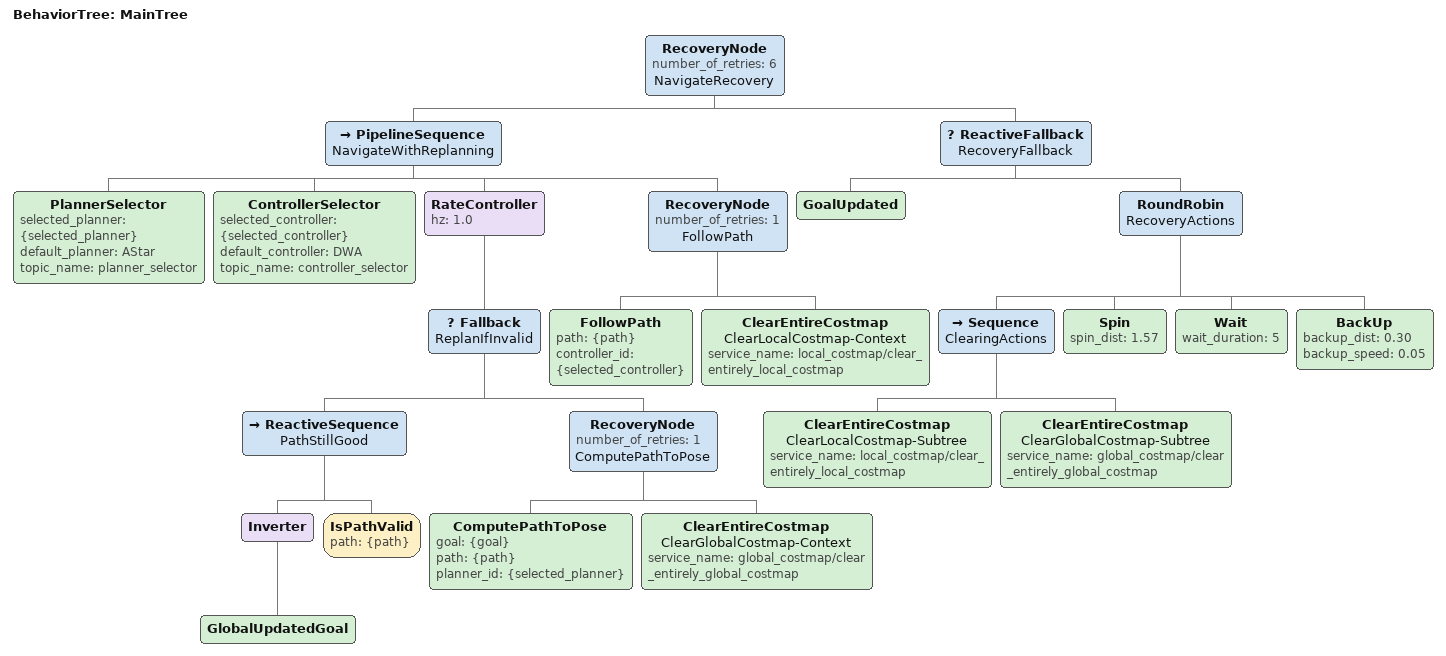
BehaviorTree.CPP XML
<!--
  amr_navigation NavigateToPose BT — TTC 조건 없는 대체판 (amr_behavior 미설치 환경, 단독 시험용).
  navigate_to_pose.xml 에서 IsTTCBelowThreshold 즉시 재계획 가지만 뺐다. 나머지(1 Hz 유효성 검사 후 재계획, 선택기, 복구)는 같다.
-->
<root main_tree_to_execute="MainTree">
  <BehaviorTree ID="MainTree">
    <RecoveryNode number_of_retries="6" name="NavigateRecovery">
      <PipelineSequence name="NavigateWithReplanning">
        <PlannerSelector selected_planner="{selected_planner}" default_planner="AStar" topic_name="planner_selector"/>
        <ControllerSelector selected_controller="{selected_controller}" default_controller="DWA" topic_name="controller_selector"/>
        <RateController hz="1.0">
          <Fallback name="ReplanIfInvalid">
            <ReactiveSequence name="PathStillGood">
              <Inverter>
                <GlobalUpdatedGoal/>
              </Inverter>
              <IsPathValid path="{path}"/>
            </ReactiveSequence>
            <RecoveryNode number_of_retries="1" name="ComputePathToPose">
              <ComputePathToPose goal="{goal}" path="{path}" planner_id="{selected_planner}"/>
              <ClearEntireCostmap name="ClearGlobalCostmap-Context" service_name="global_costmap/clear_entirely_global_costmap"/>
            </RecoveryNode>
          </Fallback>
        </RateController>
        <RecoveryNode number_of_retries="1" name="FollowPath">
          <FollowPath path="{path}" controller_id="{selected_controller}"/>
          <ClearEntireCostmap name="ClearLocalCostmap-Context" service_name="local_costmap/clear_entirely_local_costmap"/>
        </RecoveryNode>
      </PipelineSequence>
      <ReactiveFallback name="RecoveryFallback">
        <GoalUpdated/>
        <RoundRobin name="RecoveryActions">
          <Sequence name="ClearingActions">
            <ClearEntireCostmap name="ClearLocalCostmap-Subtree" service_name="local_costmap/clear_entirely_local_costmap"/>
            <ClearEntireCostmap name="ClearGlobalCostmap-Subtree" service_name="global_costmap/clear_entirely_global_costmap"/>
          </Sequence>
          <Spin spin_dist="1.57"/>
          <Wait wait_duration="5"/>
          <BackUp backup_dist="0.30" backup_speed="0.05"/>
        </RoundRobin>
      </ReactiveFallback>
    </RecoveryNode>
  </BehaviorTree>
</root>
